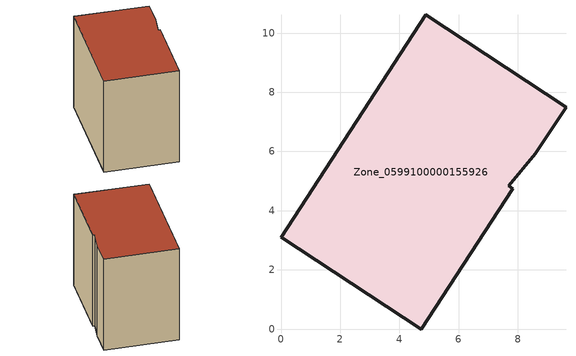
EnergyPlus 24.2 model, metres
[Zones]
Zone_0599100000155926
 floor ground (C_G): 7.7,4.84 7.83,4.75 4.74,0 0,3.1 4.89,10.61 9.63,7.5 8.6,5.91 z0
 wall outside (C_F): 8.6,5.91 9.63,7.5 4.89,10.61 0,3.1 4.74,0 7.83,4.75 7.7,4.84 8.6,5.91 z0:7.89
 roof outside (C_R): 7.83,4.75 7.7,4.84 8.6,5.91 9.63,7.5 4.89,10.61 0,3.1 4.74,0 z7.89
[BUILDING]
Pand.0599100000155926: North Axis=0; Terrain=City; Loads Convergence Tolerance Value=0.04; Temperature Convergence Tolerance Value=0.4; Solar Distribution=FullExterior; Maximum Number of Warmup Days=25; Minimum Number of Warmup Days=1
[Site:Location]
Rotterdam.The.Hague.AP_ZH_NLD Design_Conditions: Latitude=51.96; Longitude=4.45; Time Zone=1; Elevation=-4.5
[SITE:GROUNDTEMPERATURE:BUILDINGSURFACE]
18, 18, 18, 18, 18, 18, 18, 18, 18, 18, 18, 18
[MATERIAL] Thermal Absorptance=0.9; Solar Absorptance=0.7; Visible Absorptance=0.7
Name | Roughness | Thickness | Conductivity | Density | Specific Heat
G.TC.1975-1991 | MediumSmooth | 0.15 | 0.288461 | 540 | 1210
F.TC.1975-1991 | Rough | 0.3 | 0.230769 | 1920 | 840
R.TC.1975-1991 | MediumRough | 0.2 | 0.153846 | 1500 | 1000
[CONSTRUCTION]
C_G: G.TC.1975-1991
C_F: F.TC.1975-1991
C_R: R.TC.1975-1991
[ZONE]
Zone_0599100000155926: Type=1; Multiplier=1; Ceiling Height=Autocalculate; Volume=Autocalculate; Floor Area=autocalculate; Part of Total Floor Area=Yes
[ZONEINFILTRATION:DESIGNFLOWRATE]
Infil_Zone_0599100000155926: Zone or ZoneList or Space or SpaceList=Zone_0599100000155926; Schedule=AlwaysOn; Design Flow Rate Calculation Method=Flow/Area; Flow Rate per Floor Area=0.003; Constant Term Coefficient=1; Temperature Term Coefficient=0; Velocity Term Coefficient=0; Velocity Squared Term Coefficient=0
[HVACTEMPLATE:ZONE:IDEALLOADSAIRSYSTEM]
Zone_0599100000155926: Maximum Heating Supply Air Temperature=50; Minimum Cooling Supply Air Temperature=13; Maximum Heating Supply Air Humidity Ratio=0.0156; Minimum Cooling Supply Air Humidity Ratio=0.0077; Heating Limit=NoLimit; Cooling Limit=NoLimit; Dehumidification Control Type=ConstantSensibleHeatRatio; Cooling Sensible Heat Ratio=0.7; Dehumidification Setpoint=60; Humidification Control Type=None; Humidification Setpoint=30; Outdoor Air Method=None; Outdoor Air Flow Rate per Person=0.00944; Outdoor Air Flow Rate per Zone Floor Area=0; Outdoor Air Flow Rate per Zone=0; Demand Controlled Ventilation Type=None; Outdoor Air Economizer Type=NoEconomizer; Heat Recovery Type=None; Sensible Heat Recovery Effectiveness=0.7; Latent Heat Recovery Effectiveness=0.65
[ZONECONTROL:THERMOSTAT]
ThermostatControl_Zone_0599100000155926: Zone or ZoneList=Zone_0599100000155926; Control Type Schedule=DualSetpointControlType; Control 1=Thermostat_Zone_0599100000155926; Temperature Difference Between Cutout And Setpoint=0
[THERMOSTATSETPOINT:DUALSETPOINT]
Thermostat_Zone_0599100000155926: Heating Setpoint Temperature Schedule=HeatingSetpoint_Zone_0599100000155926; Cooling Setpoint Temperature Schedule=CoolingSetpoint_Zone_0599100000155926
[SCHEDULE:COMPACT]
HeatingSetpoint_Zone_0599100000155926: Through: 12/31, For: AllDays, Until: 24:00, 21
CoolingSetpoint_Zone_0599100000155926: Through: 12/31, For: AllDays, Until: 24:00, 24
DualSetpointControlType: Through: 12/31, For: AllDays, Until: 24:00, 4
AlwaysOn: Through: 12/31, For: AllDays, Until: 24:00, 1
